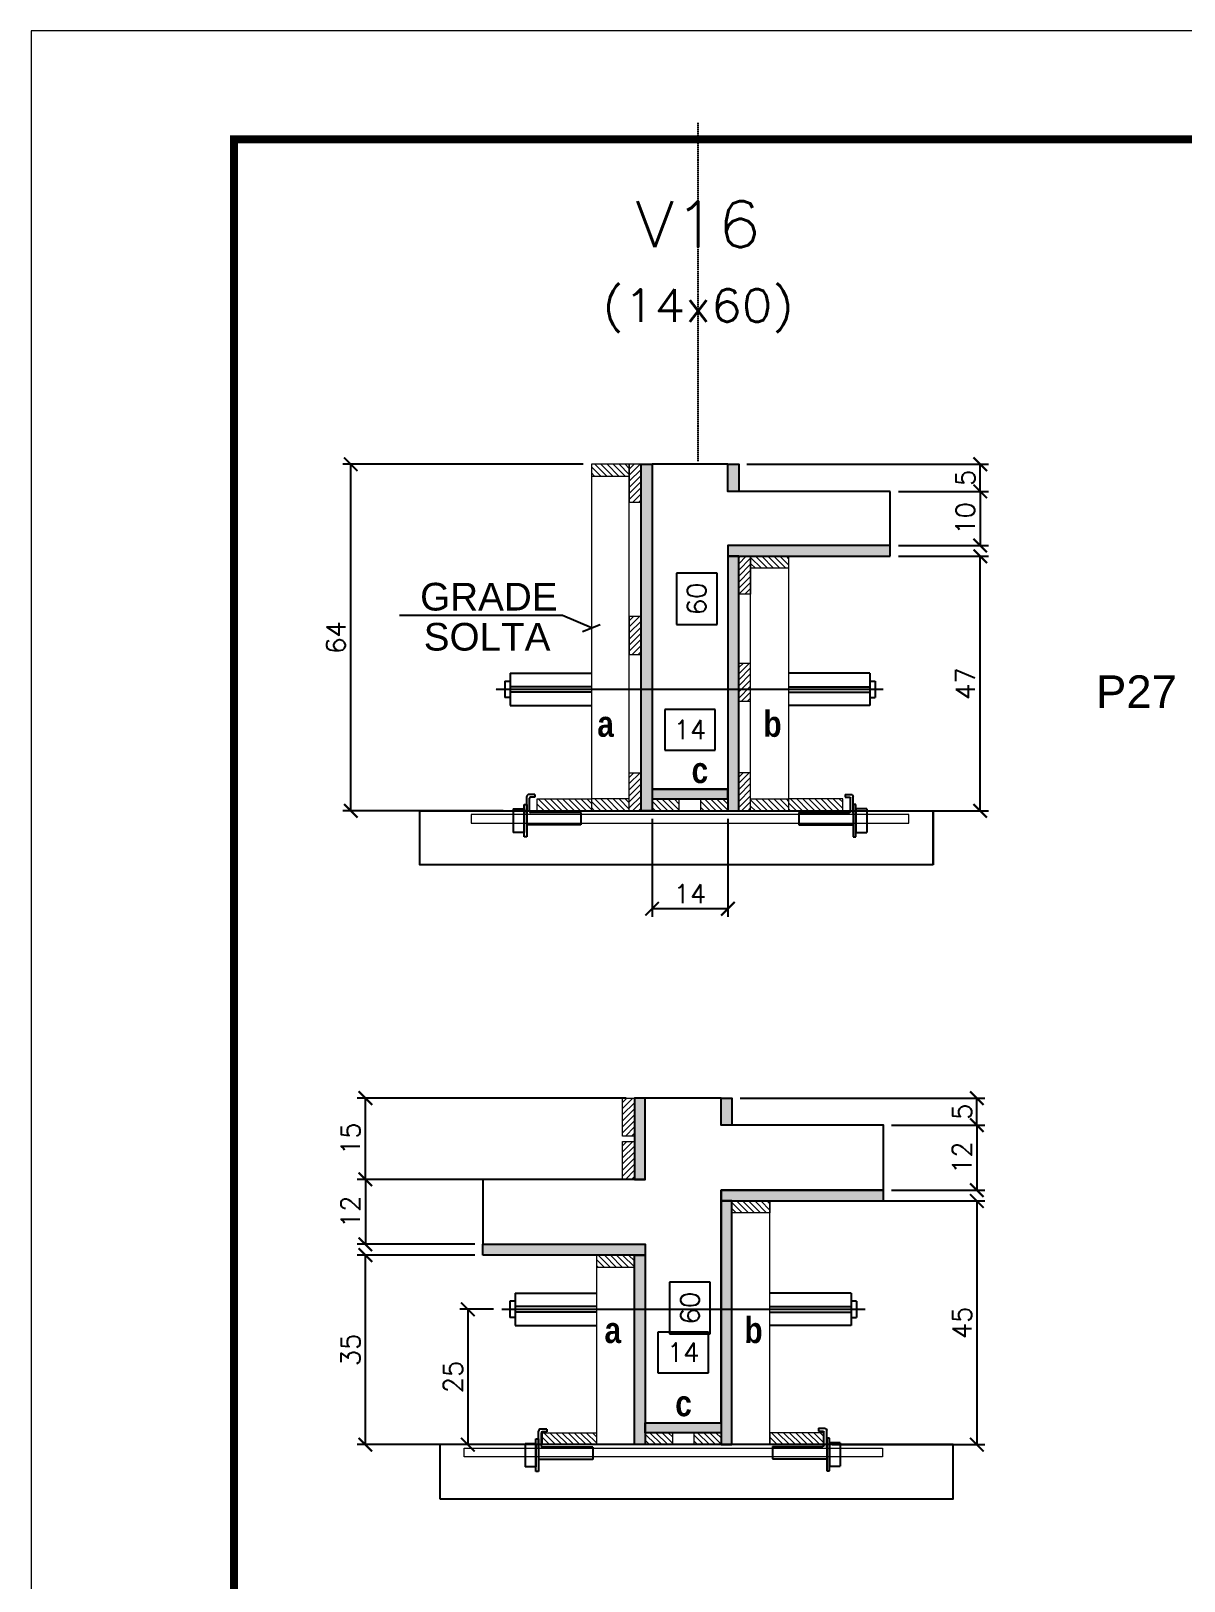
# Model space of a CAD drawing. Extents: x -10448 to -1189, y -11772 to 17235.
# Drawn here: x -8863 to -8437, y 3637 to 4210 of the extents above; entities that cross this region are included whole.
import ezdxf
from ezdxf.enums import TextEntityAlignment as Align

# ---------------------------------------------------------------- set-up
doc = ezdxf.new("R2010")
doc.units = 0
doc.linetypes.add('DASHED', pattern=[0.75, 0.5, -0.25])
doc.linetypes.add('HIDDEN', pattern=[0.375, 0.25, -0.125])
for name, color, linetype in [('5', 5, 'Continuous'), ('barrote', 251, 'Continuous'), ('COTA', 241, 'Continuous'), ('Cota Seção (2x)', 4, 'Continuous'), ('detalhes', 4, 'Continuous'), ('Painéis', 200, 'Continuous'), ('presilha', 1, 'Continuous'), ('TENSOR', 3, 'Continuous'), ('Texto de Titulo', 7, 'Continuous'), ('Texto Qtd Sarr', 242, 'Continuous')]:
    doc.layers.add(name, color=color, linetype=linetype)
for name, color, linetype, lineweight in [('CONCRETO', 251, 'Continuous', 25), ('Folhas', 255, 'Continuous', 9), ('Hachura', 251, 'Continuous', 9), ('Madeira', 126, 'Continuous', 18), ('SARRAFO DE PRESSAO', 251, 'DASHED', 9), ('SCO-___-LAJ', 2, 'Continuous', 0), ('Texto Seção', 7, 'Continuous', 15)]:
    doc.layers.add(name, color=color, linetype=linetype, lineweight=lineweight)
doc.styles.add('ARIAL', font='arial.ttf')
doc.styles.add('Romans', font='romans.shx')
doc.styles.get("Standard").update_dxf_attribs({"font": 'arial.ttf'})
doc.styles.add('TECNICA', font='techb___.ttf', dxfattribs={"height": 10})
doc.dimstyles.new('Cota Paínel', dxfattribs={"dimtxt": 7, "dimasz": 5, "dimexe": 3, "dimexo": 3, "dimgap": 3, "dimtad": 1, "dimdec": 1, "dimzin": 12, "dimdsep": 46, "dimtxsty": 'Romans', "dimblk": 'ARCHTICK', "dimcen": 0, "dimclrd": 4, "dimclre": 4, "dimclrt": 1, "dimadec": 1, "dimazin": 3, "dimtfac": 1, "dimtdec": 1, "dimtmove": 0, "dimatfit": 3, "dimldrblk": 'OBLIQUE', "dimfxl": 1, "dimtolj": 1, "dimtzin": 12, "dimarcsym": 0})
doc.dimstyles.new('Cota Seção (2x)', dxfattribs={"dimtxt": 7, "dimasz": 5, "dimexe": 3, "dimexo": 3, "dimgap": 2, "dimtad": 3, "dimdec": 1, "dimlfac": 0.5, "dimzin": 12, "dimdsep": 46, "dimtxsty": 'Romans', "dimblk": 'ARCHTICK', "dimcen": 0, "dimclrd": 4, "dimclre": 4, "dimclrt": 1, "dimadec": 1, "dimazin": 3, "dimtfac": 1, "dimtdec": 1, "dimtmove": 0, "dimatfit": 3, "dimldrblk": 'OBLIQUE', "dimfxl": 1, "dimtolj": 1, "dimtzin": 12, "dimarcsym": 0})
doc.dimstyles.new('Cota Seção interna', dxfattribs={"dimtxt": 7, "dimasz": 6, "dimexe": 0.18, "dimexo": 2, "dimgap": -4, "dimtad": 3, "dimdec": 1, "dimlfac": 0.5, "dimzin": 12, "dimdsep": 46, "dimtxsty": 'Romans', "dimblk": 'ARCHTICK', "dimcen": 0.09, "dimse1": 1, "dimse2": 1, "dimsd1": 1, "dimsd2": 1, "dimclrd": 180, "dimclre": 5, "dimclrt": 1, "dimadec": 0, "dimazin": 3, "dimtfac": 1, "dimtdec": 1, "dimtofl": 0, "dimtmove": 0, "dimatfit": 3, "dimldrblk": 'ARCHTICK', "dimfxl": 1, "dimtolj": 1, "dimtzin": 0, "dimarcsym": 0})
pattern_1 = [(315, (14288.7247, -4307.7821), (1.12253202, 1.12253202), [])]

# ---------------------------------------------------------------- blocks, each defined once
blk = doc.blocks.new('9999999999')
at = {"layer": 'Folhas'}
blk.add_lwpolyline([(98138.98, 34190.21), (99623.98, 34190.21), (99623.98, 35240.21), (98138.98, 35240.21)], close=True, dxfattribs=at)
at = {"layer": 'Folhas', "color": 30, "const_width": 3}
blk.add_lwpolyline([(98213.98, 34230.21), (99583.98, 34230.21), (99583.98, 35200.21), (98213.98, 35200.21)], close=True, dxfattribs=at)
blk = doc.blocks.new('_ArchTick')
at = {"color": 0, "linetype": 'ByBlock', "const_width": 0.15}
blk.add_lwpolyline([(-0.5, -0.5), (0.5, 0.5)], dxfattribs=at)
blk = doc.blocks.new('*D721')
at = {"layer": 'COTA', "color": 4, "lineweight": -2, "transparency": 16777216}
for p, q in [((-8542.9, 4015.86), (-8509.69, 4015.86)), ((-8512.69, 3921.86), (-8512.69, 4015.86)), ((-8560.5, 3921.86), (-8509.69, 3921.86))]:
    blk.add_line(p, q, dxfattribs=at)
at = {"layer": 'Defpoints', "color": 0, "transparency": 16777216}
for p in [(-8545.9, 4015.86), (-8512.69, 4015.86), (-8563.5, 3921.86)]:
    blk.add_point(p, dxfattribs=at)
at = {"layer": 'COTA', "color": 4, "lineweight": -2, "transparency": 16777216, "xscale": 5, "yscale": 5, "zscale": 5}
for p, rotation in [((-8512.69, 4015.86), 90), ((-8512.69, 3921.86), 270)]:
    blk.add_blockref('_ArchTick', p, dxfattribs=dict(at, rotation=rotation))
at = {"layer": 'COTA', "color": 1, "transparency": 16777216, "insert": (-8518.19, 3968.86), "char_height": 7, "attachment_point": 5, "rotation": 90, "style": 'Romans'}
blk.add_mtext('\\A1;47', dxfattribs=at)
blk = doc.blocks.new('_Oblique')
at = {"color": 0, "linetype": 'ByBlock', "lineweight": -2}
blk.add_line((-0.5, -0.5), (0.5, 0.5), dxfattribs=at)
blk = doc.blocks.new('*D722')
at = {"layer": 'COTA', "color": 4, "lineweight": -2, "transparency": 16777216}
for p, q in [((-8542.9, 4039.86), (-8509.69, 4039.86)), ((-8512.69, 4039.86), (-8512.69, 4019.86)), ((-8542.9, 4019.86), (-8509.69, 4019.86))]:
    blk.add_line(p, q, dxfattribs=at)
at = {"layer": 'Defpoints', "color": 0, "transparency": 16777216}
for p in [(-8545.9, 4039.86), (-8545.9, 4019.86), (-8512.69, 4019.86)]:
    blk.add_point(p, dxfattribs=at)
at = {"layer": 'COTA', "color": 4, "lineweight": -2, "transparency": 16777216, "xscale": 5, "yscale": 5, "zscale": 5}
for p, rotation in [((-8512.69, 4039.86), 90), ((-8512.69, 4019.86), 270)]:
    blk.add_blockref('_ArchTick', p, dxfattribs=dict(at, rotation=rotation))
at = {"layer": 'COTA', "color": 1, "transparency": 16777216, "insert": (-8518.19, 4029.86), "char_height": 7, "attachment_point": 5, "rotation": 90, "style": 'Romans'}
blk.add_mtext('\\A1;10', dxfattribs=at)
blk = doc.blocks.new('*D723')
at = {"layer": 'COTA', "color": 4, "lineweight": -2, "transparency": 16777216}
for p, q in [((-8659.3, 4049.86), (-8748.17, 4049.86)), ((-8745.17, 3921.86), (-8745.17, 4049.86)), ((-8688.9, 3921.86), (-8748.17, 3921.86))]:
    blk.add_line(p, q, dxfattribs=at)
at = {"layer": 'Defpoints', "color": 0, "transparency": 16777216}
for p in [(-8745.17, 4049.86), (-8656.3, 4049.86), (-8685.9, 3921.86)]:
    blk.add_point(p, dxfattribs=at)
at = {"layer": 'COTA', "color": 4, "lineweight": -2, "transparency": 16777216, "xscale": 5, "yscale": 5, "zscale": 5}
for p, rotation in [((-8745.17, 4049.86), 90), ((-8745.17, 3921.86), 270)]:
    blk.add_blockref('_ArchTick', p, dxfattribs=dict(at, rotation=rotation))
at = {"layer": 'COTA', "color": 1, "transparency": 16777216, "insert": (-8750.67, 3985.86), "char_height": 7, "attachment_point": 5, "rotation": 90, "style": 'Romans'}
blk.add_mtext('\\A1;64', dxfattribs=at)
blk = doc.blocks.new('*D724')
at = {"layer": 'Cota Seção (2x)', "color": 180, "lineweight": -2, "transparency": 16777216}
for p, q in [((-8609.9, 4009.64), (-8624.9, 4009.64)), ((-8624.9, 4009.64), (-8624.9, 3990.64)), ((-8609.9, 3990.64), (-8609.9, 4009.64)), ((-8624.9, 3990.64), (-8609.9, 3990.64))]:
    blk.add_line(p, q, dxfattribs=at)
at = {"layer": 'Defpoints', "color": 0, "transparency": 16777216}
for p in [(-8605.9, 4049.86), (-8605.9, 4049.86), (-8605.9, 3929.86)]:
    blk.add_point(p, dxfattribs=at)
at = {"layer": 'Cota Seção (2x)', "color": 1, "transparency": 16777216, "insert": (-8617.4, 4000.14), "char_height": 7, "attachment_point": 5, "rotation": 90, "style": 'Romans'}
blk.add_mtext('\\A1;60', dxfattribs=at)
blk = doc.blocks.new('PRESILHA METÁLICA 1')
at = {"layer": 'presilha'}
for p, q in [((7.5, 10.64), (7.5, 19.86)), ((12, 21), (8.64, 21)), ((9, 11.57), (9, 18.93)), ((12, 19.5), (9.57, 19.5)), ((12, 21), (12, 19.5)), ((0, 13), (6, 13)), ((0, 13), (0, 0)), ((6, 15.5), (7.5, 15.5)), ((6, -2.5), (6, 15.5)), ((6, 13), (6, 0)), ((7.5, 15.5), (7.5, -2.5)), ((37.5, 11), (9.57, 11)), ((37.5, 11), (37.5, 4.1)), ((6, 0), (0, 0)), ((37.5, 4.1), (7.5, 4.1)), ((7.5, -2.5), (6, -2.5))]:
    blk.add_line(p, q, dxfattribs=at)
for centre, radius, start, end in [((8.64, 19.86), 1.14, 90, 180), ((9.57, 18.93), 0.57, 90, 180), ((9.57, 11.57), 0.57, 180, 270)]:
    blk.add_arc(centre, radius, start, end, dxfattribs=at)
blk = doc.blocks.new('*D725')
at = {"layer": 'COTA', "color": 4, "lineweight": -2, "transparency": 16777216}
for p, q in [((-8633.9, 3918.86), (-8633.9, 3882.7)), ((-8605.9, 3918.86), (-8605.9, 3882.7)), ((-8605.9, 3885.7), (-8633.9, 3885.7))]:
    blk.add_line(p, q, dxfattribs=at)
at = {"layer": 'Defpoints', "color": 0, "transparency": 16777216}
for p in [(-8633.9, 3921.86), (-8605.9, 3921.86), (-8633.9, 3885.7)]:
    blk.add_point(p, dxfattribs=at)
at = {"layer": 'COTA', "color": 4, "lineweight": -2, "transparency": 16777216, "xscale": 5, "yscale": 5, "zscale": 5, "rotation": 180}
blk.add_blockref('_ArchTick', (-8633.9, 3885.7), dxfattribs=at)
at = {"layer": 'COTA', "color": 4, "lineweight": -2, "transparency": 16777216, "xscale": 5, "yscale": 5, "zscale": 5}
blk.add_blockref('_ArchTick', (-8605.9, 3885.7), dxfattribs=at)
at = {"layer": 'COTA', "color": 1, "transparency": 16777216, "insert": (-8619.9, 3891.2), "char_height": 7, "attachment_point": 5, "style": 'Romans'}
blk.add_mtext('\\A1;14', dxfattribs=at)
blk = doc.blocks.new('*D1815')
at = {"layer": 'COTA', "color": 4, "lineweight": -2, "transparency": 16777216}
for p, q in [((-8598.9, 4049.86), (-8509.69, 4049.86)), ((-8512.69, 4039.86), (-8512.69, 4049.86)), ((-8542.9, 4039.86), (-8509.69, 4039.86))]:
    blk.add_line(p, q, dxfattribs=at)
at = {"layer": 'Defpoints', "color": 0, "transparency": 16777216}
for p in [(-8601.9, 4049.86), (-8512.69, 4049.86), (-8545.9, 4039.86)]:
    blk.add_point(p, dxfattribs=at)
at = {"layer": 'COTA', "color": 4, "lineweight": -2, "transparency": 16777216, "xscale": 5, "yscale": 5, "zscale": 5}
for p, rotation in [((-8512.69, 4049.86), 90), ((-8512.69, 4039.86), 270)]:
    blk.add_blockref('_ArchTick', p, dxfattribs=dict(at, rotation=rotation))
at = {"layer": 'COTA', "color": 1, "transparency": 16777216, "insert": (-8518.19, 4044.86), "char_height": 7, "attachment_point": 5, "rotation": 90, "style": 'Romans'}
blk.add_mtext('\\A1;5', dxfattribs=at)
blk = doc.blocks.new('titulo1')
at = {"layer": 'Defpoints', "color": 252, "linetype": 'HIDDEN', "ltscale": 2}
blk.add_line((0, 0), (0, 125), dxfattribs=at)
at = {"layer": 'Defpoints', "style": 'Romans', "oblique": 15}
blk.add_attdef('FOLHA', text='', height=10, dxfattribs=at).set_placement((0, 15.58), align=Align.MIDDLE_CENTER)
at = {"layer": 'Texto Qtd Sarr', "color": 3, "style": 'Romans', "oblique": 15}
for tag, height, p in [('TITULO', 17, (0, 71.45)), ('SEÇÃO', 12, (0, 41.55))]:
    blk.add_attdef(tag, text='', height=height, dxfattribs=at).set_placement(p, align=Align.MIDDLE_CENTER)
blk = doc.blocks.new('*D1816')
at = {"layer": 'Cota Seção (2x)', "color": 180, "lineweight": -2, "transparency": 16777216}
for p, q in [((-8610.56, 3959.29), (-8629.23, 3959.29)), ((-8629.23, 3959.29), (-8629.23, 3944.29)), ((-8610.56, 3944.29), (-8610.56, 3959.29)), ((-8629.23, 3944.29), (-8610.56, 3944.29))]:
    blk.add_line(p, q, dxfattribs=at)
at = {"layer": 'Defpoints', "color": 0, "transparency": 16777216}
for p in [(-8633.9, 3940.29), (-8633.9, 3929.86), (-8605.9, 3929.86)]:
    blk.add_point(p, dxfattribs=at)
at = {"layer": 'Cota Seção (2x)', "color": 1, "transparency": 16777216, "insert": (-8619.9, 3951.79), "char_height": 7, "attachment_point": 5, "style": 'Romans'}
blk.add_mtext('\\A1;14', dxfattribs=at)
blk = doc.blocks.new('*D726')
at = {"layer": 'COTA', "color": 4, "lineweight": -2, "transparency": 16777216}
for p, q in [((-8699.41, 3785.74), (-8742.78, 3785.74)), ((-8739.78, 3785.74), (-8739.78, 3761.74)), ((-8699.41, 3761.74), (-8742.78, 3761.74))]:
    blk.add_line(p, q, dxfattribs=at)
at = {"layer": 'Defpoints', "color": 0, "transparency": 16777216}
for p in [(-8696.41, 3785.74), (-8739.78, 3761.74), (-8696.41, 3761.74)]:
    blk.add_point(p, dxfattribs=at)
at = {"layer": 'COTA', "color": 4, "lineweight": -2, "transparency": 16777216, "xscale": 5, "yscale": 5, "zscale": 5}
for p, rotation in [((-8739.78, 3785.74), 90), ((-8739.78, 3761.74), 270)]:
    blk.add_blockref('_ArchTick', p, dxfattribs=dict(at, rotation=rotation))
at = {"layer": 'COTA', "color": 1, "transparency": 16777216, "insert": (-8745.28, 3773.74), "char_height": 7, "attachment_point": 5, "rotation": 90, "style": 'Romans'}
blk.add_mtext('\\A1;12', dxfattribs=at)
blk = doc.blocks.new('*D727')
at = {"layer": 'COTA', "color": 4, "lineweight": -2, "transparency": 16777216}
for p, q in [((-8699.41, 3757.74), (-8742.78, 3757.74)), ((-8739.78, 3687.74), (-8739.78, 3757.74)), ((-8677.41, 3687.74), (-8742.78, 3687.74))]:
    blk.add_line(p, q, dxfattribs=at)
at = {"layer": 'Defpoints', "color": 0, "transparency": 16777216}
for p in [(-8739.78, 3757.74), (-8696.41, 3757.74), (-8674.41, 3687.74)]:
    blk.add_point(p, dxfattribs=at)
at = {"layer": 'COTA', "color": 4, "lineweight": -2, "transparency": 16777216, "xscale": 5, "yscale": 5, "zscale": 5}
for p, rotation in [((-8739.78, 3757.74), 90), ((-8739.78, 3687.74), 270)]:
    blk.add_blockref('_ArchTick', p, dxfattribs=dict(at, rotation=rotation))
at = {"layer": 'COTA', "color": 1, "transparency": 16777216, "insert": (-8745.28, 3722.74), "char_height": 7, "attachment_point": 5, "rotation": 90, "style": 'Romans'}
blk.add_mtext('\\A1;35', dxfattribs=at)
blk = doc.blocks.new('*D728')
at = {"layer": 'Cota Seção (2x)', "color": 180, "lineweight": -2, "transparency": 16777216}
for p, q in [((-8612.41, 3747.7), (-8627.41, 3747.7)), ((-8627.41, 3747.7), (-8627.41, 3728.7)), ((-8612.41, 3728.7), (-8612.41, 3747.7)), ((-8627.41, 3728.7), (-8612.41, 3728.7))]:
    blk.add_line(p, q, dxfattribs=at)
at = {"layer": 'Defpoints', "color": 0, "transparency": 16777216}
for p in [(-8636.41, 3815.74), (-8608.41, 3815.74), (-8636.41, 3695.74)]:
    blk.add_point(p, dxfattribs=at)
at = {"layer": 'Cota Seção (2x)', "color": 1, "transparency": 16777216, "insert": (-8619.91, 3738.2), "char_height": 7, "attachment_point": 5, "rotation": 90, "style": 'Romans'}
blk.add_mtext('\\A1;60', dxfattribs=at)
blk = doc.blocks.new('*D729')
at = {"layer": 'COTA', "color": 4, "lineweight": -2, "transparency": 16777216}
for p, q in [((-8587.41, 3777.74), (-8510.95, 3777.74)), ((-8513.95, 3777.74), (-8513.95, 3687.74)), ((-8567.41, 3687.74), (-8510.95, 3687.74))]:
    blk.add_line(p, q, dxfattribs=at)
at = {"layer": 'Defpoints', "color": 0, "transparency": 16777216}
for p in [(-8590.41, 3777.74), (-8570.41, 3687.74), (-8513.95, 3687.74)]:
    blk.add_point(p, dxfattribs=at)
at = {"layer": 'COTA', "color": 4, "lineweight": -2, "transparency": 16777216, "xscale": 5, "yscale": 5, "zscale": 5}
for p, rotation in [((-8513.95, 3777.74), 90), ((-8513.95, 3687.74), 270)]:
    blk.add_blockref('_ArchTick', p, dxfattribs=dict(at, rotation=rotation))
at = {"layer": 'COTA', "color": 1, "transparency": 16777216, "insert": (-8519.45, 3732.74), "char_height": 7, "attachment_point": 5, "rotation": 90, "style": 'Romans'}
blk.add_mtext('\\A1;45', dxfattribs=at)
blk = doc.blocks.new('*D1800')
at = {"layer": 'COTA', "color": 4, "lineweight": -2, "transparency": 16777216}
for p, q in [((-8692.41, 3737.73), (-8704.94, 3737.73)), ((-8701.94, 3737.73), (-8701.94, 3687.74)), ((-8685.52, 3687.74), (-8704.94, 3687.74))]:
    blk.add_line(p, q, dxfattribs=at)
at = {"layer": 'Defpoints', "color": 0, "transparency": 16777216}
for p in [(-8689.41, 3737.73), (-8701.94, 3687.74), (-8682.52, 3687.74)]:
    blk.add_point(p, dxfattribs=at)
at = {"layer": 'COTA', "color": 4, "lineweight": -2, "transparency": 16777216, "xscale": 5, "yscale": 5, "zscale": 5}
for p, rotation in [((-8701.94, 3737.73), 90), ((-8701.94, 3687.74), 270)]:
    blk.add_blockref('_ArchTick', p, dxfattribs=dict(at, rotation=rotation))
at = {"layer": 'COTA', "color": 1, "transparency": 16777216, "insert": (-8707.44, 3712.73), "char_height": 7, "attachment_point": 5, "rotation": 90, "style": 'Romans'}
blk.add_mtext('\\A1;25', dxfattribs=at)
blk = doc.blocks.new('*D1801')
at = {"layer": 'COTA', "color": 4, "lineweight": -2, "transparency": 16777216}
for p, q in [((-8545.41, 3805.74), (-8510.95, 3805.74)), ((-8513.95, 3805.74), (-8513.95, 3781.74)), ((-8545.41, 3781.74), (-8510.95, 3781.74))]:
    blk.add_line(p, q, dxfattribs=at)
at = {"layer": 'Defpoints', "color": 0, "transparency": 16777216}
for p in [(-8548.41, 3805.74), (-8548.41, 3781.74), (-8513.95, 3781.74)]:
    blk.add_point(p, dxfattribs=at)
at = {"layer": 'COTA', "color": 4, "lineweight": -2, "transparency": 16777216, "xscale": 5, "yscale": 5, "zscale": 5}
for p, rotation in [((-8513.95, 3805.74), 90), ((-8513.95, 3781.74), 270)]:
    blk.add_blockref('_ArchTick', p, dxfattribs=dict(at, rotation=rotation))
at = {"layer": 'COTA', "color": 1, "transparency": 16777216, "insert": (-8519.45, 3793.74), "char_height": 7, "attachment_point": 5, "rotation": 90, "style": 'Romans'}
blk.add_mtext('\\A1;12', dxfattribs=at)
blk = doc.blocks.new('*D1802')
at = {"layer": 'Cota Seção (2x)', "color": 180, "lineweight": -2, "transparency": 16777216}
for p, q in [((-8613.08, 3729.29), (-8631.74, 3729.29)), ((-8631.74, 3729.29), (-8631.74, 3714.29)), ((-8613.08, 3714.29), (-8613.08, 3729.29)), ((-8631.74, 3714.29), (-8613.08, 3714.29))]:
    blk.add_line(p, q, dxfattribs=at)
at = {"layer": 'Defpoints', "color": 0, "transparency": 16777216}
for p in [(-8636.41, 3710.29), (-8636.41, 3695.74), (-8608.41, 3695.74)]:
    blk.add_point(p, dxfattribs=at)
at = {"layer": 'Cota Seção (2x)', "color": 1, "transparency": 16777216, "insert": (-8622.41, 3721.79), "char_height": 7, "attachment_point": 5, "style": 'Romans'}
blk.add_mtext('\\A1;14', dxfattribs=at)
blk = doc.blocks.new('*D1803')
at = {"layer": 'COTA', "color": 4, "lineweight": -2, "transparency": 16777216}
for p, q in [((-8643.41, 3815.74), (-8742.78, 3815.74)), ((-8739.78, 3785.74), (-8739.78, 3815.74)), ((-8643.41, 3785.74), (-8742.78, 3785.74))]:
    blk.add_line(p, q, dxfattribs=at)
at = {"layer": 'Defpoints', "color": 0, "transparency": 16777216}
for p in [(-8739.78, 3815.74), (-8640.41, 3815.74), (-8640.41, 3785.74)]:
    blk.add_point(p, dxfattribs=at)
at = {"layer": 'COTA', "color": 4, "lineweight": -2, "transparency": 16777216, "xscale": 5, "yscale": 5, "zscale": 5}
for p, rotation in [((-8739.78, 3815.74), 90), ((-8739.78, 3785.74), 270)]:
    blk.add_blockref('_ArchTick', p, dxfattribs=dict(at, rotation=rotation))
at = {"layer": 'COTA', "color": 1, "transparency": 16777216, "insert": (-8745.28, 3800.74), "char_height": 7, "attachment_point": 5, "rotation": 90, "style": 'Romans'}
blk.add_mtext('\\A1;15', dxfattribs=at)
blk = doc.blocks.new('*D1804')
at = {"layer": 'COTA', "color": 4, "lineweight": -2, "transparency": 16777216}
for p, q in [((-8601.41, 3815.74), (-8510.95, 3815.74)), ((-8513.95, 3805.74), (-8513.95, 3815.74)), ((-8545.41, 3805.74), (-8510.95, 3805.74))]:
    blk.add_line(p, q, dxfattribs=at)
at = {"layer": 'Defpoints', "color": 0, "transparency": 16777216}
for p in [(-8604.41, 3815.74), (-8513.95, 3815.74), (-8548.41, 3805.74)]:
    blk.add_point(p, dxfattribs=at)
at = {"layer": 'COTA', "color": 4, "lineweight": -2, "transparency": 16777216, "xscale": 5, "yscale": 5, "zscale": 5}
for p, rotation in [((-8513.95, 3815.74), 90), ((-8513.95, 3805.74), 270)]:
    blk.add_blockref('_ArchTick', p, dxfattribs=dict(at, rotation=rotation))
at = {"layer": 'COTA', "color": 1, "transparency": 16777216, "insert": (-8519.45, 3810.74), "char_height": 7, "attachment_point": 5, "rotation": 90, "style": 'Romans'}
blk.add_mtext('\\A1;5', dxfattribs=at)

msp = doc.modelspace()

# ---------------------------------------------------------------- hatches: boundary and pattern name
at = {"layer": 'Hachura'}
h = msp.add_hatch(dxfattribs=at)
h.set_pattern_fill('ANSI31', color=256, scale=0.5, angle=270, style=0)
h.set_pattern_definition([(315, (14311.1247, -4184.1821), (1.12253202, 1.12253202), [])])
h.paths.add_polyline_path([(-8642.3, 4045.46), (-8642.3, 4049.86), (-8656.3, 4049.86), (-8656.3, 4045.46)])
h = msp.add_hatch(dxfattribs=at)
h.set_pattern_fill('ANSI31', color=256, scale=0.5, angle=360, style=0)
h.set_pattern_definition([(45, (-344.6517, 27010.4818), (-1.12253202, 1.12253202), [])])
h.paths.add_polyline_path([(-8637.9, 4049.86), (-8642.3, 4049.86), (-8642.3, 4035.86), (-8637.9, 4035.86)])
h = msp.add_hatch(color=256, dxfattribs=at)
h.dxf.hatch_style = 1
h.paths.add_polyline_path([(-8637.9, 4049.86), (-8633.9, 4049.86), (-8633.9, 3921.86), (-8637.9, 3921.86)])
h = msp.add_hatch(color=256, dxfattribs=at)
h.dxf.hatch_style = 1
h.paths.add_polyline_path([(-8605.9, 4049.86), (-8601.9, 4049.86), (-8601.9, 4039.86), (-8605.9, 4039.86)])
h = msp.add_hatch(color=256, dxfattribs=at)
h.dxf.hatch_style = 1
h.paths.add_polyline_path([(-8545.9, 4015.86), (-8545.9, 4019.86), (-8605.9, 4019.86), (-8605.9, 4015.86)])
h = msp.add_hatch(color=256, dxfattribs=at)
h.dxf.hatch_style = 1
h.paths.add_polyline_path([(-8601.9, 4015.86), (-8605.9, 4015.86), (-8605.9, 3921.86), (-8601.9, 3921.86)])
h = msp.add_hatch(dxfattribs=at)
h.set_pattern_fill('ANSI31', color=256, scale=0.5, angle=360, style=0)
h.set_pattern_definition([(45, (-334.6517, 26976.4818), (-1.12253202, 1.12253202), [])])
h.paths.add_polyline_path([(-8601.9, 4015.86), (-8597.5, 4015.86), (-8597.5, 4001.86), (-8601.9, 4001.86)])
h = msp.add_hatch(dxfattribs=at)
h.set_pattern_fill('ANSI31', color=256, scale=0.5, angle=270, style=0)
h.set_pattern_definition([(315, (14321.1247, -4218.1821), (1.12253202, 1.12253202), [])])
h.paths.add_polyline_path([(-8597.5, 4011.46), (-8597.5, 4015.86), (-8583.5, 4015.86), (-8583.5, 4011.46)])
h = msp.add_hatch(dxfattribs=at)
h.set_pattern_fill('ANSI31', color=256, scale=0.5, angle=360, style=0)
h.set_pattern_definition([(45, (-294.2517, 27031.7949), (-1.12253202, 1.12253202), [])])
h.paths.add_polyline_path([(-8642.3, 3979.62), (-8637.9, 3979.62), (-8637.9, 3993.62), (-8642.3, 3993.62)])
h = msp.add_hatch(dxfattribs=at)
h.set_pattern_fill('ANSI31', color=256, scale=0.5, angle=360, style=0)
h.set_pattern_definition([(45, (-334.6517, 27014.505), (-1.12253202, 1.12253202), [])])
h.paths.add_polyline_path([(-8601.9, 3962.33), (-8597.5, 3962.33), (-8597.5, 3976.33), (-8601.9, 3976.33)])
h = msp.add_hatch(dxfattribs=at)
h.set_pattern_fill('ANSI31', color=256, scale=0.5, angle=180, style=0)
h.set_pattern_definition([(225, (-16905.1392, -18858.7586), (1.12253202, -1.12253202), [])])
h.paths.add_polyline_path([(-8637.9, 3921.86), (-8642.3, 3921.86), (-8642.3, 3935.86), (-8637.9, 3935.86)])
h = msp.add_hatch(dxfattribs=at)
h.set_pattern_fill('ANSI31', color=256, scale=0.5, angle=360, style=0)
h.set_pattern_definition([(45, (-334.6517, 26974.0332), (-1.12253202, 1.12253202), [])])
h.paths.add_polyline_path([(-8601.9, 3921.86), (-8597.5, 3921.86), (-8597.5, 3935.86), (-8601.9, 3935.86)])
h = msp.add_hatch(color=256, dxfattribs=at)
h.dxf.hatch_style = 1
h.paths.add_polyline_path([(-8605.9, 3926.26), (-8605.9, 3929.86), (-8633.9, 3929.86), (-8633.9, 3926.26)])
h = msp.add_hatch(dxfattribs=at)
h.set_pattern_fill('ANSI31', color=256, scale=0.5, angle=270, style=0)
h.set_pattern_definition([(315, (14317.1247, -4307.7821), (1.12253202, 1.12253202), [])])
h.paths.add_polyline_path([(-8676.3, 3921.86), (-8676.3, 3926.26), (-8656.3, 3926.26), (-8656.3, 3921.86)])
h = msp.add_hatch(dxfattribs=at)
h.set_pattern_fill('ANSI31', color=256, scale=0.5, angle=270, style=0)
h.set_pattern_definition([(315, (14311.1247, -4307.7821), (1.12253202, 1.12253202), [])])
h.paths.add_polyline_path([(-8642.3, 3921.86), (-8642.3, 3926.26), (-8656.3, 3926.26), (-8656.3, 3921.86)])
h = msp.add_hatch(dxfattribs=at)
h.set_pattern_fill('ANSI31', color=256, scale=0.5, angle=270, style=0)
h.set_pattern_definition(pattern_1)
h.paths.add_polyline_path([(-8623.9, 3921.86), (-8623.9, 3926.26), (-8633.9, 3926.26), (-8633.9, 3921.86)])
h = msp.add_hatch(dxfattribs=at)
h.set_pattern_fill('ANSI31', color=256, scale=0.5, angle=270, style=0)
h.set_pattern_definition(pattern_1)
h.paths.add_polyline_path([(-8615.9, 3921.86), (-8615.9, 3926.26), (-8605.9, 3926.26), (-8605.9, 3921.86)])
h = msp.add_hatch(dxfattribs=at)
h.set_pattern_fill('ANSI31', color=256, scale=0.5, angle=270, style=0)
h.set_pattern_definition([(315, (14321.1247, -4307.7821), (1.12253202, 1.12253202), [])])
h.paths.add_polyline_path([(-8597.5, 3921.86), (-8597.5, 3926.26), (-8583.5, 3926.26), (-8583.5, 3921.86)])
h = msp.add_hatch(dxfattribs=at)
h.set_pattern_fill('ANSI31', color=256, scale=0.5, angle=270, style=0)
h.set_pattern_definition([(315, (14318.3247, -4307.7821), (1.12253202, 1.12253202), [])])
h.paths.add_polyline_path([(-8563.5, 3921.86), (-8563.5, 3926.26), (-8583.5, 3926.26), (-8583.5, 3921.86)])
h = msp.add_hatch(dxfattribs=at)
h.set_pattern_fill('ANSI31', color=256, scale=0.5, angle=180, style=0)
h.set_pattern_definition([(225, (-17125.6535, -19252.8821), (1.12253202, -1.12253202), [])])
h.paths.add_polyline_path([(-8640.41, 3801.74), (-8644.81, 3801.74), (-8644.81, 3815.74), (-8640.41, 3815.74)])
h = msp.add_hatch(color=256, dxfattribs=at)
h.dxf.hatch_style = 1
h.paths.add_polyline_path([(-8636.41, 3815.74), (-8640.41, 3815.74), (-8640.41, 3785.74), (-8636.41, 3785.74)])
h = msp.add_hatch(color=256, dxfattribs=at)
h.dxf.hatch_style = 1
h.paths.add_polyline_path([(-8608.41, 3815.74), (-8604.41, 3815.74), (-8604.41, 3805.74), (-8608.41, 3805.74)])
h = msp.add_hatch(dxfattribs=at)
h.set_pattern_fill('ANSI31', color=256, scale=0.5, angle=180, style=0)
h.set_pattern_definition([(225, (-17125.6535, -19268.8821), (1.12253202, -1.12253202), [])])
h.paths.add_polyline_path([(-8640.41, 3785.74), (-8644.81, 3785.74), (-8644.81, 3799.74), (-8640.41, 3799.74)])
h = msp.add_hatch(color=256, dxfattribs=at)
h.dxf.hatch_style = 1
h.paths.add_polyline_path([(-8548.41, 3777.74), (-8548.41, 3781.74), (-8608.41, 3781.74), (-8608.41, 3777.74)])
h = msp.add_hatch(color=256, dxfattribs=at)
h.dxf.hatch_style = 1
h.paths.add_polyline_path([(-8604.41, 3777.74), (-8608.41, 3777.74), (-8608.41, 3687.74), (-8604.41, 3687.74)])
h = msp.add_hatch(dxfattribs=at)
h.set_pattern_fill('ANSI31', color=256, scale=0.5, angle=270, style=0)
h.set_pattern_definition([(315, (14464.2104, -4707.5057), (1.12253202, 1.12253202), [])])
h.paths.add_polyline_path([(-8590.41, 3777.74), (-8590.41, 3773.34), (-8604.41, 3773.34), (-8604.41, 3777.74)])
h = msp.add_hatch(color=256, dxfattribs=at)
h.dxf.hatch_style = 1
h.paths.add_polyline_path([(-8696.41, 3757.74), (-8696.41, 3761.74), (-8636.41, 3761.74), (-8636.41, 3757.74)])
h = msp.add_hatch(dxfattribs=at)
h.set_pattern_fill('ANSI31', color=256, scale=0.5, angle=90, style=0)
h.set_pattern_definition([(135, (-31505.0299, 12060.9818), (-1.12253202, -1.12253202), [])])
h.paths.add_polyline_path([(-8654.41, 3757.74), (-8654.41, 3753.34), (-8640.41, 3753.34), (-8640.41, 3757.74)])
h = msp.add_hatch(color=256, dxfattribs=at)
h.dxf.hatch_style = 1
h.paths.add_polyline_path([(-8640.41, 3757.74), (-8636.41, 3757.74), (-8636.41, 3687.74), (-8640.41, 3687.74)])
h = msp.add_hatch(color=256, dxfattribs=at)
h.dxf.hatch_style = 1
h.paths.add_polyline_path([(-8636.41, 3692.14), (-8636.41, 3695.74), (-8608.41, 3695.74), (-8608.41, 3692.14)])
h = msp.add_hatch(dxfattribs=at)
h.set_pattern_fill('ANSI31', color=256, scale=0.5, angle=270, style=0)
h.set_pattern_definition([(315, (14310.2104, -4541.9057), (1.12253202, 1.12253202), [])])
h.paths.add_polyline_path([(-8674.41, 3687.74), (-8674.41, 3692.14), (-8654.41, 3692.14), (-8654.41, 3687.74)])
h = msp.add_hatch(dxfattribs=at)
h.set_pattern_fill('ANSI31', color=256, scale=0.5, angle=270, style=0)
h.set_pattern_definition([(315, (14320.2104, -4541.9057), (1.12253202, 1.12253202), [])])
h.paths.add_polyline_path([(-8636.41, 3687.74), (-8636.41, 3692.14), (-8626.41, 3692.14), (-8626.41, 3687.74)])
h = msp.add_hatch(dxfattribs=at)
h.set_pattern_fill('ANSI31', color=256, scale=0.5, angle=270, style=0)
h.set_pattern_definition([(315, (14286.2104, -4541.9057), (1.12253202, 1.12253202), [])])
h.paths.add_polyline_path([(-8618.41, 3687.74), (-8618.41, 3692.14), (-8608.41, 3692.14), (-8608.41, 3687.74)])
h = msp.add_hatch(dxfattribs=at)
h.set_pattern_fill('ANSI31', color=256, scale=0.5, angle=270, style=0)
h.set_pattern_definition([(315, (14320.2104, -4541.9057), (1.12253202, 1.12253202), [])])
h.paths.add_polyline_path([(-8570.41, 3687.74), (-8570.41, 3692.14), (-8590.41, 3692.14), (-8590.41, 3687.74)])

# ---------------------------------------------------------------- linework, layer by layer
at = {"ltscale": 3}
for p, q in [((-8688.3, 3969.71), (-8688.3, 3963.71)), ((-8688.3, 3969.71), (-8686.3, 3969.71)), ((-8686.3, 3972.71), (-8686.3, 3960.71)), ((-8686.3, 3972.71), (-8656.3, 3972.71)), ((-8656.3, 3967.71), (-8686.3, 3967.71)), ((-8553.5, 3972.71), (-8583.5, 3972.71)), ((-8583.5, 3967.71), (-8553.5, 3967.71)), ((-8553.5, 3972.71), (-8553.5, 3960.71)), ((-8553.5, 3969.71), (-8551.5, 3969.71)), ((-8551.5, 3969.71), (-8551.5, 3963.71)), ((-8686.3, 3963.71), (-8688.3, 3963.71)), ((-8656.3, 3965.71), (-8686.3, 3965.71)), ((-8583.5, 3965.71), (-8553.5, 3965.71)), ((-8553.5, 3963.71), (-8551.5, 3963.71)), ((-8686.3, 3960.71), (-8656.3, 3960.71)), ((-8553.5, 3960.71), (-8583.5, 3960.71)), ((-8686.41, 3740.73), (-8686.41, 3734.73)), ((-8684.41, 3740.73), (-8686.41, 3740.73)), ((-8684.41, 3743.73), (-8684.41, 3731.73)), ((-8684.41, 3743.73), (-8654.41, 3743.73)), ((-8654.41, 3738.73), (-8684.41, 3738.73)), ((-8560.41, 3743.73), (-8590.41, 3743.73)), ((-8590.41, 3738.73), (-8560.41, 3738.73)), ((-8560.41, 3743.73), (-8560.41, 3731.73)), ((-8558.41, 3740.73), (-8560.41, 3740.73)), ((-8558.41, 3740.73), (-8558.41, 3734.73)), ((-8684.41, 3734.73), (-8686.41, 3734.73)), ((-8654.41, 3736.73), (-8684.41, 3736.73)), ((-8590.41, 3736.73), (-8560.41, 3736.73)), ((-8560.41, 3734.73), (-8558.41, 3734.73)), ((-8684.41, 3731.73), (-8654.41, 3731.73)), ((-8560.41, 3731.73), (-8590.41, 3731.73))]:
    msp.add_line(p, q, dxfattribs=at)
at = {"layer": 'barrote'}
for points in [[(-8530.04, 3901.86), (-8719.62, 3901.86), (-8719.62, 3921.86), (-8530.04, 3921.86)], [(-8712.26, 3667.74), (-8522.68, 3667.74), (-8522.68, 3687.74), (-8712.26, 3687.74)]]:
    msp.add_lwpolyline(points, close=True, dxfattribs=at)
at = {"layer": 'CONCRETO'}
for p, q in [((-8633.9, 4049.86), (-8633.9, 3929.86)), ((-8605.9, 4049.86), (-8633.9, 4049.86)), ((-8545.9, 4039.86), (-8605.9, 4039.86)), ((-8545.9, 4019.86), (-8545.9, 4039.86)), ((-8545.9, 4019.86), (-8605.9, 4019.86)), ((-8605.9, 4019.86), (-8605.9, 3929.86)), ((-8633.9, 3929.86), (-8605.9, 3929.86)), ((-8656.3, 3921.86), (-8656.3, 3921.86)), ((-8633.9, 3921.86), (-8633.9, 3921.86)), ((-8583.5, 3921.86), (-8583.5, 3921.86))]:
    msp.add_line(p, q, dxfattribs=at)
for points in [[(-8608.41, 3815.74), (-8636.41, 3815.74)], [(-8548.41, 3781.74), (-8548.41, 3805.74), (-8608.41, 3805.74)], [(-8636.41, 3785.74), (-8696.41, 3785.74), (-8696.41, 3761.74), (-8636.41, 3761.74), (-8636.41, 3695.74), (-8608.41, 3695.74), (-8608.41, 3771.74), (-8608.41, 3781.74), (-8548.41, 3781.74)]]:
    msp.add_lwpolyline(points, dxfattribs=at)
at = {"layer": 'detalhes', "color": 250}
msp.add_line((-8530.04, 3901.86), (-8530.04, 3921.86), dxfattribs=at)
at = {"layer": 'Madeira'}
for points in [[(-8642.3, 4045.46), (-8642.3, 4049.86), (-8656.3, 4049.86), (-8656.3, 4045.46)], [(-8642.3, 4049.86), (-8656.3, 4049.86), (-8656.3, 3921.86), (-8642.3, 3921.86)], [(-8637.9, 4049.86), (-8642.3, 4049.86), (-8642.3, 4035.86), (-8637.9, 4035.86)], [(-8601.9, 4015.86), (-8597.5, 4015.86), (-8597.5, 4001.86), (-8601.9, 4001.86)], [(-8597.5, 4011.46), (-8597.5, 4015.86), (-8583.5, 4015.86), (-8583.5, 4011.46)], [(-8597.5, 4015.86), (-8583.5, 4015.86), (-8583.5, 3921.86), (-8597.5, 3921.86)], [(-8642.3, 3979.62), (-8637.9, 3979.62), (-8637.9, 3993.62), (-8642.3, 3993.62)], [(-8601.9, 3962.33), (-8597.5, 3962.33), (-8597.5, 3976.33), (-8601.9, 3976.33)], [(-8637.9, 3921.86), (-8642.3, 3921.86), (-8642.3, 3935.86), (-8637.9, 3935.86)], [(-8601.9, 3921.86), (-8597.5, 3921.86), (-8597.5, 3935.86), (-8601.9, 3935.86)], [(-8676.3, 3921.86), (-8676.3, 3926.26), (-8656.3, 3926.26), (-8656.3, 3921.86)], [(-8642.3, 3921.86), (-8642.3, 3926.26), (-8656.3, 3926.26), (-8656.3, 3921.86)], [(-8623.9, 3921.86), (-8623.9, 3926.26), (-8633.9, 3926.26), (-8633.9, 3921.86)], [(-8615.9, 3921.86), (-8615.9, 3926.26), (-8605.9, 3926.26), (-8605.9, 3921.86)], [(-8597.5, 3921.86), (-8597.5, 3926.26), (-8583.5, 3926.26), (-8583.5, 3921.86)], [(-8563.5, 3921.86), (-8563.5, 3926.26), (-8583.5, 3926.26), (-8583.5, 3921.86)], [(-8640.41, 3801.74), (-8644.81, 3801.74), (-8644.81, 3815.74), (-8640.41, 3815.74)], [(-8640.41, 3785.74), (-8644.81, 3785.74), (-8644.81, 3799.74), (-8640.41, 3799.74)], [(-8590.41, 3777.74), (-8590.41, 3773.34), (-8604.41, 3773.34), (-8604.41, 3777.74)], [(-8590.41, 3777.74), (-8604.41, 3777.74), (-8604.41, 3687.74), (-8590.41, 3687.74)], [(-8654.41, 3757.74), (-8654.41, 3753.34), (-8640.41, 3753.34), (-8640.41, 3757.74)], [(-8654.41, 3687.74), (-8640.41, 3687.74), (-8640.41, 3757.74), (-8654.41, 3757.74)], [(-8674.41, 3687.74), (-8674.41, 3692.14), (-8654.41, 3692.14), (-8654.41, 3687.74)], [(-8636.41, 3687.74), (-8636.41, 3692.14), (-8626.41, 3692.14), (-8626.41, 3687.74)], [(-8618.41, 3687.74), (-8618.41, 3692.14), (-8608.41, 3692.14), (-8608.41, 3687.74)], [(-8570.41, 3687.74), (-8570.41, 3692.14), (-8590.41, 3692.14), (-8590.41, 3687.74)]]:
    msp.add_lwpolyline(points, close=True, dxfattribs=at)
at = {"layer": 'Painéis'}
for points in [[(-8637.9, 4049.86), (-8633.9, 4049.86), (-8633.9, 3921.86), (-8637.9, 3921.86)], [(-8605.9, 4049.86), (-8601.9, 4049.86), (-8601.9, 4039.86), (-8605.9, 4039.86)], [(-8545.9, 4015.86), (-8545.9, 4019.86), (-8605.9, 4019.86), (-8605.9, 4015.86)], [(-8601.9, 4015.86), (-8605.9, 4015.86), (-8605.9, 3921.86), (-8601.9, 3921.86)], [(-8605.9, 3926.26), (-8605.9, 3929.86), (-8633.9, 3929.86), (-8633.9, 3926.26)], [(-8636.41, 3815.74), (-8640.41, 3815.74), (-8640.41, 3785.74), (-8636.41, 3785.74)], [(-8608.41, 3815.74), (-8604.41, 3815.74), (-8604.41, 3805.74), (-8608.41, 3805.74)], [(-8548.41, 3777.74), (-8548.41, 3781.74), (-8608.41, 3781.74), (-8608.41, 3777.74)], [(-8604.41, 3777.74), (-8608.41, 3777.74), (-8608.41, 3687.74), (-8604.41, 3687.74)], [(-8696.41, 3757.74), (-8696.41, 3761.74), (-8636.41, 3761.74), (-8636.41, 3757.74)], [(-8640.41, 3757.74), (-8636.41, 3757.74), (-8636.41, 3687.74), (-8640.41, 3687.74)], [(-8636.41, 3692.14), (-8636.41, 3695.74), (-8608.41, 3695.74), (-8608.41, 3692.14)]]:
    msp.add_lwpolyline(points, close=True, dxfattribs=at)
at = {"layer": 'SCO-___-LAJ', "color": 1}
for points in [[(-8539.04, 3920.53), (-8700.75, 3920.53), (-8700.75, 3917.33), (-8539.04, 3917.33)], [(-8703.26, 3686.4), (-8548.82, 3686.4), (-8548.82, 3683.2), (-8703.26, 3683.2)]]:
    msp.add_lwpolyline(points, close=True, dxfattribs=at)
at = {"layer": 'TENSOR', "linetype": 'HIDDEN', "ltscale": 0.5}
for p, q in [((-8548.5, 3966.71), (-8691.6, 3966.71)), ((-8689.41, 3737.73), (-8555.11, 3737.73))]:
    msp.add_line(p, q, dxfattribs=at)

# ---------------------------------------------------------------- block references
at = {"layer": 'presilha', "yscale": 0.6666666666666666, "zscale": 0.6666666666666666}
for p, xscale in [((-8685.16, 3913.89), 0.6666666666666666), ((-8554.63, 3913.89), -0.6666666666666666), ((-8680.79, 3679.52), 0.6666666666666666), ((-8564.41, 3679.77), -0.6666666666666666)]:
    msp.add_blockref('PRESILHA METÁLICA 1', p, dxfattribs=dict(at, xscale=xscale))
at = {"layer": 'SARRAFO DE PRESSAO', "color": 6, "linetype": 'ByBlock'}
msp.add_blockref('9999999999', (-107002.26, -31030.3), dxfattribs=at)
at = {"layer": 'Texto Seção'}
ref = msp.add_blockref('titulo1', (-8616.89, 4051), dxfattribs=at)
ref.add_attrib('TITULO', 'V16', dxfattribs={"layer": 'Texto de Titulo', "color": 7, "height": 17, "style": 'Romans', "width": 1.1}).set_placement((-8616.89, 4138.5), align=Align.MIDDLE_CENTER)
ref.add_attrib('SEÇÃO', '(14x60)', dxfattribs={"layer": 'Texto de Titulo', "color": 7, "height": 12, "style": 'Romans', "width": 1.1}).set_placement((-8616.89, 4108.5), align=Align.MIDDLE_CENTER)

# ---------------------------------------------------------------- texts
at = {"layer": '5', "linetype": 'Continuous'}
msp.add_text('P27', height=12, rotation=360, dxfattribs=at).set_placement((-8469.9, 3959.89))
at = {"layer": 'detalhes', "style": 'TECNICA'}
for s, p in [('a', (-8654.12, 3949.2)), ('b', (-8592.78, 3949.19)), ('c', (-8619.3, 3932.1)), ('b', (-8599.78, 3725.26)), ('a', (-8651.46, 3725.27)), ('c', (-8625.33, 3698.23))]:
    msp.add_text(s, height=9.6, dxfattribs=at).set_placement(p)
at = {"layer": 'Texto Seção', "color": 0, "linetype": 'Continuous', "style": 'ARIAL'}
for s, p in [('GRADE', (-8694.18, 4000.96)), ('SOLTA', (-8694.83, 3986.16))]:
    msp.add_text(s, height=10.219, dxfattribs=at).set_placement(p, align=Align.MIDDLE_CENTER)

# ---------------------------------------------------------------- dimensions: what is measured, and where the dimension line sits
at = {"layer": 'COTA'}
for base, p1, p2, angle, picture, middle in [((-8745.17, 4049.86), (-8685.9, 3921.86), (-8656.3, 4049.86), 90, '*D723', (-8750.67, 3985.86)), ((-8512.69, 4049.86), (-8545.9, 4039.86), (-8601.9, 4049.86), 90, '*D1815', (-8518.19, 4044.86)), ((-8512.69, 4019.86), (-8545.9, 4039.86), (-8545.9, 4019.86), 90, '*D722', (-8518.19, 4029.86)), ((-8512.69, 4015.86), (-8563.5, 3921.86), (-8545.9, 4015.86), 90, '*D721', (-8518.19, 3968.86)), ((-8633.9, 3885.7), (-8605.9, 3921.86), (-8633.9, 3921.86), 180, '*D725', (-8619.9, 3891.2)), ((-8739.78, 3815.74), (-8640.41, 3785.74), (-8640.41, 3815.74), 90, '*D1803', (-8745.28, 3800.74)), ((-8513.95, 3815.74), (-8548.41, 3805.74), (-8604.41, 3815.74), 90, '*D1804', (-8519.45, 3810.74)), ((-8513.95, 3781.74), (-8548.41, 3805.74), (-8548.41, 3781.74), 90, '*D1801', (-8519.45, 3793.74)), ((-8739.78, 3761.74), (-8696.41, 3785.74), (-8696.41, 3761.74), 90, '*D726', (-8745.28, 3773.74)), ((-8513.95, 3687.74), (-8590.41, 3777.74), (-8570.41, 3687.74), 90, '*D729', (-8519.45, 3732.74)), ((-8739.78, 3757.74), (-8674.41, 3687.74), (-8696.41, 3757.74), 90, '*D727', (-8745.28, 3722.74)), ((-8701.94, 3687.74), (-8689.41, 3737.73), (-8682.52, 3687.74), 90, '*D1800', (-8707.44, 3712.73))]:
    dim = msp.add_linear_dim(base=base, p1=p1, p2=p2, angle=angle, dimstyle='Cota Seção (2x)', dxfattribs=at)
    dim.commit()
    dim.dimension.update_dxf_attribs({"geometry": picture, "text_midpoint": middle})
at = {"layer": 'Cota Seção (2x)'}
for base, p1, p2, picture, middle in [((-8605.9, 4049.86), (-8605.9, 3929.86), (-8605.9, 4049.86), '*D724', (-8605.9, 4000.14)), ((-8608.41, 3815.74), (-8636.41, 3695.74), (-8636.41, 3815.74), '*D728', (-8608.41, 3738.2))]:
    dim = msp.add_linear_dim(base=base, p1=p1, p2=p2, angle=90, dimstyle='Cota Seção interna', dxfattribs=at)
    dim.commit()
    dim.dimension.update_dxf_attribs({"geometry": picture, "text_midpoint": middle, "dimtype": 160})
for base, p1, p2, picture, middle in [((-8633.9, 3940.29), (-8605.9, 3929.86), (-8633.9, 3929.86), '*D1816', (-8619.9, 3951.79)), ((-8636.41, 3710.29), (-8608.41, 3695.74), (-8636.41, 3695.74), '*D1802', (-8622.41, 3721.79))]:
    dim = msp.add_linear_dim(base=base, p1=p1, p2=p2, dimstyle='Cota Seção interna', dxfattribs=at)
    dim.commit()
    dim.dimension.update_dxf_attribs({"geometry": picture, "text_midpoint": middle})

# ---------------------------------------------------------------- leaders
at = {"layer": 'Painéis'}
msp.add_leader([(-8656.3, 3989.43), (-8666.93, 3994.06), (-8727.14, 3994.06)], dimstyle='Cota Paínel', override={"dimgap": 3, "dimtad": 0}, dxfattribs=at)

doc.saveas('drawing.dxf')
